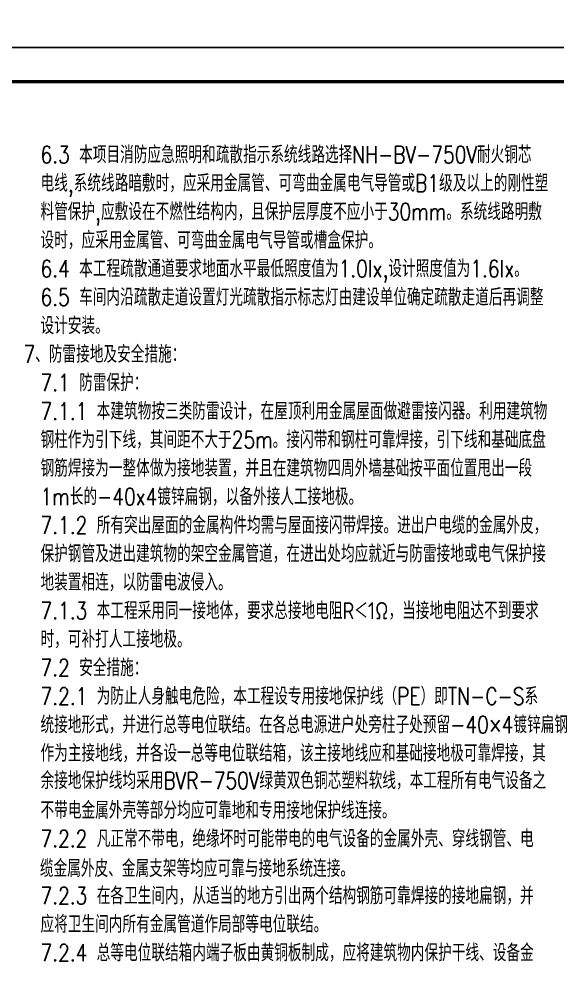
# Model space of a CAD drawing. Extents: x 1060579 to 1383165, y 581819 to 1037910.
# Drawn here: x 1256147 to 1271905, y 887466 to 915287 of the extents above; entities that cross this region are included whole.
import ezdxf

# ---------------------------------------------------------------- set-up
doc = ezdxf.new("R2010")
doc.units = 0
doc.header["$LTSCALE"] = 1000
doc.header["$MEASUREMENT"] = 0
doc.layers.add('E_SM', color=7, linetype='Continuous')
doc.layers.add('PUB_TITLE', color=4, linetype='Continuous')
doc.styles.add('E_SM', font='SIMPLEX', dxfattribs={"width": 0.8, "height": 3.5, "bigfont": 'HZTXT'})

msp = doc.modelspace()

# ---------------------------------------------------------------- linework, layer by layer
at = {"layer": 'PUB_TITLE', "color": 4, "lineweight": -3}
msp.add_lwpolyline([(1236105, 914452), (1295505, 914452), (1295505, 956452), (1236105, 956452)], close=True, dxfattribs=at)
at = {"layer": 'PUB_TITLE'}
msp.add_lwpolyline([(1236105, 872452), (1295505, 872452), (1295505, 914452), (1236105, 914452)], close=True, dxfattribs=at)
at = {"layer": 'PUB_TITLE', "const_width": 100}
msp.add_lwpolyline([(1238605, 873452), (1294505, 873452), (1294505, 913452), (1238605, 913452)], close=True, dxfattribs=at)

# ---------------------------------------------------------------- texts
at = {"layer": 'E_SM', "style": 'E_SM', "width": 0.8}
for s, p in [('6.3 本项目消防应急照明和疏散指示系统线路选择NH-BV-750V耐火铜芯', (1256777, 911064, 202)), ('电线,系统线路暗敷时，应采用金属管、可弯曲金属电气导管或B1级及以上的刚性塑', (1256777, 910230, 202)), ('料管保护,应敷设在不燃性结构内，且保护层厚度不应小于30mm。系统线路明敷', (1256777, 909395, 202)), ('设时，应采用金属管、可弯曲金属电气导管或槽盒保护。', (1256777, 908560, 202)), ('6.4 本工程疏散通道要求地面水平最低照度值为1.0lx,设计照度值为1.6lx。', (1256777, 907726, 202)), ('6.5 车间内沿疏散走道设置灯光疏散指示标志灯由建设单位确定疏散走道后再调整', (1256777, 906891, 202)), ('设计安装。', (1256777, 906056, 202)), ('7、防雷接地及安全措施：', (1256277, 905221, 202)), ('7.1 防雷保护：', (1256777, 904387, 202)), ('7.1.1 本建筑物按三类防雷设计，在屋顶利用金属屋面做避雷接闪器。利用建筑物', (1256777, 903552, 202)), ('钢柱作为引下线，其间距不大于25m。接闪带和钢柱可靠焊接，引下线和基础底盘', (1256777, 902717, 202)), ('钢筋焊接为一整体做为接地装置，并且在建筑物四周外墙基础按平面位置甩出一段', (1256777, 901882, 202)), ('1m长的-40x4镀锌扁钢，以备外接人工接地极。', (1256777, 901048, 202)), ('7.1.2 所有突出屋面的金属构件均需与屋面接闪带焊接。进出户电缆的金属外皮，', (1256777, 900213, 202)), ('保护钢管及进出建筑物的架空金属管道，在进出处均应就近与防雷接地或电气保护接', (1256777, 899378, 202)), ('地装置相连，以防雷电波侵入。', (1256777, 898544, 202)), ('7.1.3 本工程采用同一接地体，要求总接地电阻R＜1Ω，当接地电阻达不到要求', (1256777, 897709, 202)), ('时，可补打人工接地极。', (1256777, 896874, 202)), ('7.2 安全措施：', (1256777, 896039, 202)), ('7.2.1 为防止人身触电危险，本工程设专用接地保护线（PE）即TN-C-S系', (1256777, 895205, 202)), ('统接地形式，并进行总等电位联结。在各总电源进户处旁柱子处预留-40×4镀锌扁钢', (1256777, 894370, 202)), ('作为主接地线，并各设一总等电位联结箱，该主接地线应和基础接地极可靠焊接，其', (1256777, 893535, 202)), ('余接地保护线均采用BVR-750V绿黄双色铜芯塑料软线，本工程所有电气设备之', (1256777, 892735, 202)), ('不带电金属外壳等部分均应可靠地和专用接地保护线连接。', (1256777, 891864, 202)), ('7.2.2 凡正常不带电，绝缘坏时可能带电的电气设备的金属外壳、穿线钢管、电', (1256777, 891031, 202)), ('缆金属外皮、金属支架等均应可靠与接地系统连接。', (1256759, 890160, 202)), ('7.2.3 在各卫生间内，从适当的地方引出两个结构钢筋可靠焊接的接地扁钢，并', (1256777, 889362, 202)), ('应将卫生间内所有金属管道作局部等电位联结。', (1256777, 888527, 202)), ('7.2.4 总等电位联结箱内端子板由黄铜板制成，应将建筑物内保护干线、设备金', (1256777, 887692, 202))]:
    msp.add_text(s, height=500, dxfattribs=at).set_placement(p)

doc.saveas('drawing.dxf')
